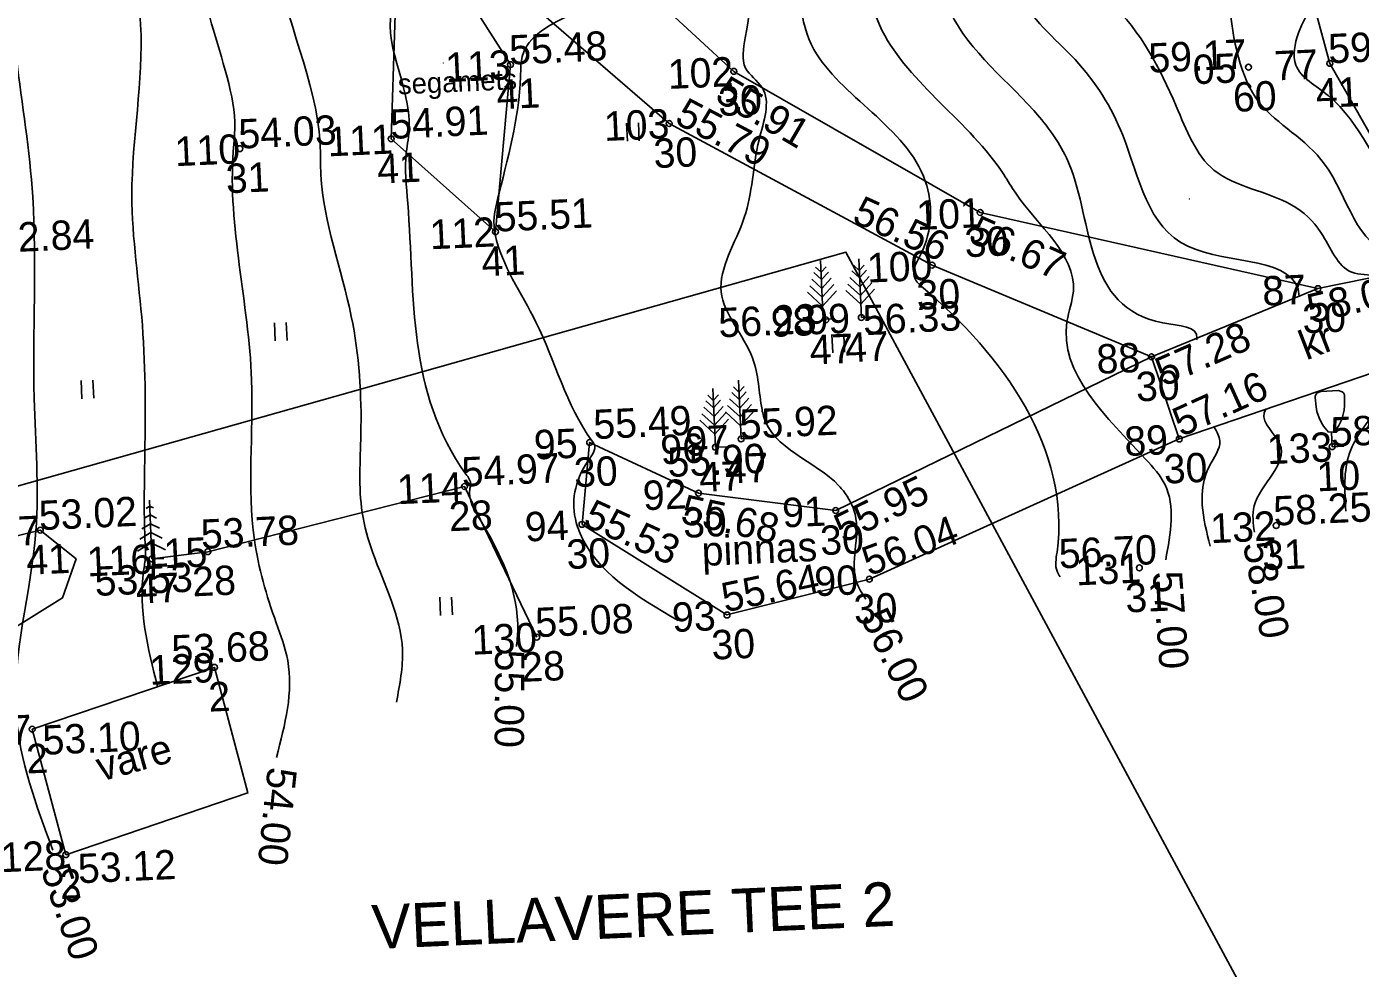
# Model space of a CAD drawing. Extents: x 641404 to 641608, y 6457581 to 6457733.
# Drawn here: x 641456.27 to 641501.72, y 6457632.04 to 6457664.11 of the extents above; entities that cross this region are included whole.
import ezdxf

# ---------------------------------------------------------------- set-up
doc = ezdxf.new("R2010")
doc.units = 0
for name, color, linetype in [('Level 10', 7, 'Continuous'), ('Level 28', 7, 'Continuous'), ('Level 30', 7, 'Continuous'), ('Level 31', 7, 'Continuous'), ('Level 33', 7, 'Continuous'), ('Level 40', 7, 'Continuous'), ('Level 41', 7, 'Continuous'), ('Level 47', 7, 'Continuous'), ('Level 48', 7, 'Continuous'), ('Level 49', 7, 'Continuous'), ('Level 50', 7, 'Continuous'), ('Level 57', 7, 'Continuous'), ('Level 58', 7, 'Continuous'), ('RDT', 7, 'Continuous')]:
    doc.layers.add(name, color=color, linetype=linetype)

# ---------------------------------------------------------------- blocks, each defined once
blk = doc.blocks.new('VMETS')
at = {"layer": 'RDT'}
blk.add_circle((0, 0), 0.311, dxfattribs=at)

msp = doc.modelspace()

# ---------------------------------------------------------------- linework, layer by layer
at = {"layer": 'Level 10'}
for p, q in [((641483.349, 6457655.743), (641483.16, 6457655.916)), ((641483.42, 6457654.145), (641483.331, 6457656.143)), ((641483.349, 6457655.743), (641483.522, 6457655.932)), ((641484.647, 6457655.801), (641484.458, 6457655.974)), ((641484.719, 6457654.203), (641484.63, 6457656.201)), ((641484.647, 6457655.801), (641484.82, 6457655.99)), ((641483.373, 6457655.194), (641483.029, 6457655.508)), ((641483.36, 6457655.493), (641483.101, 6457655.731)), ((641483.36, 6457655.493), (641483.597, 6457655.753)), ((641483.373, 6457655.194), (641483.688, 6457655.538)), ((641484.672, 6457655.252), (641484.328, 6457655.566)), ((641484.659, 6457655.551), (641484.399, 6457655.789)), ((641484.659, 6457655.551), (641484.896, 6457655.811)), ((641484.672, 6457655.252), (641484.987, 6457655.596)), ((641483.4, 6457654.594), (641482.887, 6457655.064)), ((641483.387, 6457654.894), (641482.958, 6457655.286)), ((641483.387, 6457654.894), (641483.779, 6457655.323)), ((641483.4, 6457654.594), (641483.87, 6457655.108)), ((641484.699, 6457654.652), (641484.186, 6457655.122)), ((641484.685, 6457654.952), (641484.257, 6457655.344)), ((641484.685, 6457654.952), (641485.077, 6457655.381)), ((641484.699, 6457654.652), (641485.168, 6457655.166)), ((641483.82, 6457654.163), (641483.42, 6457654.145)), ((641485.119, 6457654.221), (641484.719, 6457654.203)), ((641479.744, 6457649.783), (641479.654, 6457651.781)), ((641480.548, 6457651.665), (641480.359, 6457651.838)), ((641480.62, 6457650.067), (641480.53, 6457652.064)), ((641480.548, 6457651.665), (641480.721, 6457651.854)), ((641479.683, 6457651.131), (641479.424, 6457651.369)), ((641479.672, 6457651.381), (641479.483, 6457651.554)), ((641479.672, 6457651.381), (641479.845, 6457651.57)), ((641479.683, 6457651.131), (641479.921, 6457651.391)), ((641480.573, 6457651.115), (641480.229, 6457651.43)), ((641480.559, 6457651.415), (641480.3, 6457651.652)), ((641480.559, 6457651.415), (641480.797, 6457651.675)), ((641480.573, 6457651.115), (641480.888, 6457651.459)), ((641500.378, 6457651.688), (641500.977, 6457651.715)), ((641479.71, 6457650.532), (641479.281, 6457650.924)), ((641479.697, 6457650.832), (641479.353, 6457651.146)), ((641479.697, 6457650.832), (641480.011, 6457651.176)), ((641479.71, 6457650.532), (641480.102, 6457650.961)), ((641480.6, 6457650.516), (641480.086, 6457650.985)), ((641480.586, 6457650.816), (641480.158, 6457651.208)), ((641480.586, 6457650.816), (641480.978, 6457651.244)), ((641480.6, 6457650.516), (641481.069, 6457651.029)), ((641479.724, 6457650.232), (641479.21, 6457650.702)), ((641479.724, 6457650.232), (641480.193, 6457650.746)), ((641481.019, 6457650.084), (641480.62, 6457650.067)), ((641500.64, 6457650.298), (641500.84, 6457650.307)), ((641500.763, 6457649.803), (641500.74, 6457650.303)), ((641480.143, 6457649.801), (641479.744, 6457649.783)), ((641500.763, 6457649.803), (641501.162, 6457649.821)), ((641460.462, 6457647.779), (641460.34, 6457647.703)), ((641460.543, 6457645.981), (641460.453, 6457647.979)), ((641460.462, 6457647.779), (641460.591, 6457647.715)), ((641460.476, 6457647.479), (641460.269, 6457647.352)), ((641460.476, 6457647.479), (641460.693, 6457647.371)), ((641460.503, 6457646.88), (641460.129, 6457646.65)), ((641460.489, 6457647.18), (641460.199, 6457647.001)), ((641460.489, 6457647.18), (641460.794, 6457647.028)), ((641460.503, 6457646.88), (641460.896, 6457646.684)), ((641460.518, 6457646.53), (641460.055, 6457646.245)), ((641460.518, 6457646.53), (641461.005, 6457646.288)), ((641460.942, 6457645.999), (641460.543, 6457645.981))]:
    msp.add_line(p, q, dxfattribs=at)
for points in [[(641500.64, 6457650.298), (641500.473, 6457650.504), (641500.403, 6457650.613), (641500.318, 6457650.784), (641500.247, 6457651.007), (641500.217, 6457651.161), (641500.187, 6457651.479), (641500.187, 6457651.521), (641500.214, 6457651.593), (641500.252, 6457651.632), (641500.378, 6457651.688)], [(641500.84, 6457650.307), (641500.989, 6457650.527), (641501.048, 6457650.642), (641501.118, 6457650.82), (641501.169, 6457651.048), (641501.185, 6457651.205), (641501.186, 6457651.524), (641501.182, 6457651.565), (641501.149, 6457651.635), (641501.108, 6457651.671), (641500.977, 6457651.715)]]:
    msp.add_lwpolyline(points, dxfattribs=at)
at = {"layer": 'Level 28'}
msp.add_lwpolyline([(641460.543, 6457645.981), (641462.445, 6457646.226), (641471.192, 6457648.445), (641473.657, 6457643.314)], dxfattribs=at)
at = {"layer": 'Level 30'}
for points in [[(641500.28, 6457655.186), (641488.767, 6457657.779), (641480.37, 6457662.588), (641470.594, 6457671.601), (641465.568, 6457677.557), (641462.481, 6457675.365), (641468.962, 6457668.773), (641478.166, 6457660.813), (641487.131, 6457655.989), (641494.605, 6457652.866)], [(641523.005, 6457651.908), (641514.831, 6457654.769), (641510.606, 6457654.714), (641504.537, 6457653.139), (641495.554, 6457650.065), (641494.605, 6457652.866), (641500.28, 6457655.186), (641503.58, 6457655.865), (641509.487, 6457657.018), (641516.022, 6457658.621)], [(641495.554, 6457650.065), (641484.992, 6457645.292), (641480.139, 6457644.071), (641475.199, 6457647.156), (641475.458, 6457649.948), (641479.171, 6457648.22), (641483.845, 6457647.63), (641494.605, 6457652.866)]]:
    msp.add_lwpolyline(points, dxfattribs=at)
at = {"layer": 'Level 31'}
for centre in [(641472.764, 6457662.817), (641480.37, 6457662.588), (641497.912, 6457662.729), (641500.687, 6457662.859), (641478.166, 6457660.813), (641463.538, 6457659.955), (641468.694, 6457660.287), (641488.767, 6457657.779), (641472.253, 6457657.126), (641487.131, 6457655.989), (641500.28, 6457655.186), (641483.51, 6457654.121), (641484.719, 6457654.203), (641494.605, 6457652.866), (641475.458, 6457649.948), (641480.62, 6457650.067), (641495.554, 6457650.065), (641479.744, 6457649.783), (641500.763, 6457649.803), (641471.192, 6457648.445), (641479.171, 6457648.22), (641483.845, 6457647.63), (641475.199, 6457647.156), (641456.738, 6457646.96), (641498.856, 6457647.115), (641462.445, 6457646.226), (641460.543, 6457645.981), (641494.194, 6457645.674), (641484.992, 6457645.292), (641480.139, 6457644.071), (641473.657, 6457643.314), (641462.673, 6457642.286), (641456.463, 6457640.179), (641457.605, 6457635.905)]:
    msp.add_circle(centre, 0.1, dxfattribs=at)
at = {"layer": 'Level 33'}
msp.add_lwpolyline([(641457.605, 6457635.905), (641456.463, 6457640.179), (641462.673, 6457642.286), (641463.815, 6457638.012), (641457.605, 6457635.905)], dxfattribs=at)
at = {"layer": 'Level 40'}
msp.add_lwpolyline([(641446.236, 6457628.932), (641449.43, 6457646.615), (641484.192, 6457656.429), (641497.765, 6457631.239)], dxfattribs=at)
at = {"layer": 'Level 41'}
for p, q in [((641476.718, 6457660.823), (641476.746, 6457660.204)), ((641477.124, 6457660.83), (641477.151, 6457660.222)), ((641464.714, 6457654.023), (641464.742, 6457653.403)), ((641465.119, 6457654.03), (641465.147, 6457653.421)), ((641483.717, 6457653.621), (641483.744, 6457653.002)), ((641484.122, 6457653.628), (641484.15, 6457653.02)), ((641458.126, 6457652.058), (641458.154, 6457651.438)), ((641458.531, 6457652.065), (641458.559, 6457651.456)), ((641470.348, 6457644.672), (641470.376, 6457644.052)), ((641470.754, 6457644.679), (641470.781, 6457644.07))]:
    msp.add_line(p, q, dxfattribs=at)
for points in [[(641496.713, 6457684.334), (641497.738, 6457673.699), (641500.687, 6457662.859), (641504.565, 6457656.057)], [(641423.926, 6457675.704), (641428.557, 6457666.133), (641431.632, 6457660.744), (641436.118, 6457658.197), (641441.431, 6457658.193), (641443.65, 6457657.166), (641445.37, 6457654.493), (641447.699, 6457646.208), (641450.599, 6457645.453), (641456.738, 6457646.96), (641457.959, 6457645.982), (641457.496, 6457644.654), (641454.494, 6457642.794), (641452.912, 6457640.736), (641452.045, 6457637.91)]]:
    msp.add_lwpolyline(points, dxfattribs=at)
msp.add_lwpolyline([(641468.962, 6457668.773), (641472.764, 6457662.817), (641472.253, 6457657.126), (641468.694, 6457660.287)], close=True, dxfattribs=at)
at = {"layer": 'Level 47'}
for points in [[(641467.823, 6457692.062), (641467.616, 6457688.56), (641468.362, 6457685.792), (641469.574, 6457684.322), (641472.606, 6457681.857), (641474.056, 6457679.63), (641475.416, 6457678.709), (641476.234, 6457678.632), (641476.222, 6457675.78), (641479.289, 6457672.026), (641480.762, 6457663.734), (641480.775, 6457662.698), (641481.338, 6457662.034), (641481.234, 6457660.257), (641480.728, 6457657.604), (641479.944, 6457655.073), (641481.007, 6457652.825), (641481.333, 6457651.068), (641481.384, 6457650.837), (641483.956, 6457648.469), (641484.106, 6457648.294), (641484.504, 6457647.505), (641484.508, 6457646.278), (641484.558, 6457645.183), (641484.868, 6457644.61)], [(641469.878, 6457691.013), (641469.834, 6457689.421), (641470.767, 6457685.958), (641471.068, 6457685.592), (641471.825, 6457684.978), (641474.461, 6457680.924), (641476.938, 6457679.247), (641478.426, 6457679.109), (641478.419, 6457677.412), (641482.683, 6457672.192), (641483.015, 6457670.318), (641483.104, 6457663.335), (641486.898, 6457658.85), (641486.754, 6457656.38), (641486.511, 6457655.669), (641486.538, 6457655.551), (641486.827, 6457655.214), (641491.387, 6457646.205), (641491.388, 6457645.558), (641491.491, 6457645.366)], [(641465.554, 6457690.322), (641465.399, 6457687.699), (641465.934, 6457685.712), (641468.079, 6457683.052), (641473.388, 6457678.737), (641473.649, 6457678.335), (641473.895, 6457678.169), (641474.042, 6457678.156), (641474.025, 6457674.149), (641475.895, 6457671.86), (641476.988, 6457665.705), (641473.116, 6457662.807), (641473.114, 6457662.687), (641472.371, 6457658.439), (641472.217, 6457657.158), (641472.241, 6457657.028), (641473.627, 6457654.05), (641475.545, 6457649.993), (641475.62, 6457649.873), (641475.399, 6457649.31), (641475.003, 6457647.22), (641475.104, 6457646.922), (641478.477, 6457643.877)], [(641483.04, 6457689.786), (641483.043, 6457689.745), (641483.971, 6457687.2), (641483.524, 6457686.218), (641482.67, 6457684.275), (641483.057, 6457679.534), (641485.823, 6457675.149), (641487.732, 6457672.661), (641487.694, 6457669.959), (641487.761, 6457664.607), (641490.787, 6457661.031), (641491.803, 6457659.423), (641494.991, 6457654.02), (641496.155, 6457653.5), (641496.144, 6457653.44)], [(641488.895, 6457688.927), (641488.837, 6457688.854), (641488.161, 6457687.371), (641485.522, 6457681.365), (641485.713, 6457679.021), (641487.08, 6457676.853), (641490.107, 6457672.908), (641490.048, 6457668.624), (641490.09, 6457665.244), (641492.001, 6457662.986), (641493.627, 6457660.41), (641495.864, 6457656.622), (641499.645, 6457654.926), (641499.646, 6457654.906)], [(641463.284, 6457688.581), (641463.181, 6457686.837), (641463.553, 6457685.458), (641466.585, 6457681.782), (641470.557, 6457678.554), (641471.101, 6457677.899), (641471.836, 6457674.302), (641471.828, 6457672.518), (641472.501, 6457671.694), (641472.895, 6457669.48), (641471.395, 6457668.358), (641470.341, 6457666.614), (641468.792, 6457664.82), (641469.313, 6457660.671), (641469.211, 6457659.827), (641469.26, 6457658.098), (641471.243, 6457648.869), (641471.405, 6457648.52), (641471.38, 6457648.384), (641471.769, 6457647.242), (641472.991, 6457643.252), (641472.961, 6457642.994)], [(641460.994, 6457686.769), (641460.952, 6457685.927), (641461.144, 6457685.215), (641465.089, 6457680.511), (641466.705, 6457679.199), (641467.946, 6457677.704), (641468.747, 6457673.789), (641468.773, 6457672.445), (641468.645, 6457670.615), (641467.344, 6457668.428), (641464.753, 6457666.832), (641464.773, 6457666.523), (641466.271, 6457660.131), (641466.301, 6457659.058), (641467.337, 6457654.243), (641467.662, 6457650.212), (641467.708, 6457647.561), (641468.069, 6457646.187), (641469.08, 6457642.886), (641468.873, 6457641.106)], [(641502.382, 6457655.576), (641502.297, 6457655.601), (641501.435, 6457655.744), (641500.382, 6457657.095), (641499.386, 6457658.035), (641496.736, 6457659.223), (641495.452, 6457661.398), (641493.215, 6457664.94), (641492.419, 6457665.88), (641492.402, 6457667.288), (641492.483, 6457673.154), (641488.404, 6457678.471), (641488.482, 6457678.621), (641492.566, 6457687.019), (641493.126, 6457687.143)], [(641458.728, 6457685.091), (641458.892, 6457684.834), (641463.464, 6457678.02), (641464.57, 6457676.848), (641464.617, 6457674.374), (641464.195, 6457668.363), (641463.782, 6457667.668), (641462.958, 6457667.161), (641463.363, 6457660.869), (641463.311, 6457659.857), (641463.938, 6457652.076), (641464.032, 6457646.629), (641464.775, 6457643.805), (641465.169, 6457642.52), (641464.784, 6457639.22)], [(641454.609, 6457684.213), (641456.23, 6457681.219), (641459.638, 6457675.987), (641460.317, 6457673.862), (641459.87, 6457667.464), (641460.157, 6457664.179), (641459.858, 6457658.373), (641460.216, 6457653.94), (641460.295, 6457649.283), (641460.31, 6457646.501), (641460.317, 6457646.039), (641460.257, 6457645.575), (641460.732, 6457641.627)], [(641496.856, 6457684.132), (641496.524, 6457683.796), (641496.272, 6457683.276), (641492.623, 6457676.314), (641494.858, 6457673.4), (641494.779, 6457667.741), (641496.878, 6457668.159), (641498.628, 6457667.439), (641497.346, 6457666.121), (641497.242, 6457664.908), (641498.292, 6457661.517), (641500.505, 6457659.429), (641502.848, 6457656.427), (641503.743, 6457656.278), (641504.054, 6457655.919)], [(641450.503, 6457683.312), (641453.719, 6457677.372), (641453.786, 6457677.269), (641455.866, 6457670.77), (641455.654, 6457667.747), (641456.478, 6457658.31), (641456.528, 6457651.444), (641456.587, 6457646.924), (641455.916, 6457640.67), (641457.167, 6457636.063)], [(641479.617, 6457679.688), (641479.623, 6457679.678), (641480.618, 6457679.584), (641480.616, 6457679.044), (641482.452, 6457676.796), (641484.565, 6457673.446), (641485.356, 6457672.415), (641485.341, 6457671.295), (641485.433, 6457663.972), (641489.572, 6457659.076), (641489.978, 6457658.435), (641491.944, 6457655.105), (641491.727, 6457654.068), (641494.405, 6457649.383), (641495.071, 6457648.506), (641495.09, 6457645.95)], [(641510.724, 6457657.261), (641510.677, 6457657.31), (641510.256, 6457657.93), (641507.818, 6457658.126), (641503.164, 6457658.514), (641500.629, 6457661.763), (641499.525, 6457662.804), (641499.62, 6457663.902), (641505.173, 6457669.614), (641497.587, 6457672.729), (641497.22, 6457672.657), (641497.233, 6457673.646), (641496.843, 6457674.156), (641497.562, 6457675.528), (641498.144, 6457675.309), (641499.215, 6457675.281), (641503.978, 6457675.361)], [(641501.231, 6457647.609), (641501.355, 6457649.58), (641502.48, 6457651.322), (641503.368, 6457652.777)], [(641498.512, 6457651.098), (641498.451, 6457650.953), (641498.984, 6457649.893), (641498.108, 6457647.783), (641498.114, 6457646.886)], [(641496.746, 6457650.467), (641496.935, 6457649.997), (641496.582, 6457649.147), (641496.602, 6457646.419)]]:
    msp.add_spline(points, degree=3, dxfattribs=at)
at = {"layer": 'Level 50'}
for centre in [(641472.764, 6457662.817), (641480.37, 6457662.588), (641497.912, 6457662.729), (641500.687, 6457662.859), (641478.166, 6457660.813), (641463.538, 6457659.955), (641468.694, 6457660.287), (641488.767, 6457657.779), (641472.253, 6457657.126), (641487.131, 6457655.989), (641500.28, 6457655.186), (641483.51, 6457654.121), (641484.719, 6457654.203), (641494.605, 6457652.866), (641475.458, 6457649.948), (641480.62, 6457650.067), (641495.554, 6457650.065), (641479.744, 6457649.783), (641500.763, 6457649.803), (641471.192, 6457648.445), (641479.171, 6457648.22), (641483.845, 6457647.63), (641475.199, 6457647.156), (641456.738, 6457646.96), (641498.856, 6457647.115), (641462.445, 6457646.226), (641460.543, 6457645.981), (641494.194, 6457645.674), (641484.992, 6457645.292), (641480.139, 6457644.071), (641473.657, 6457643.314), (641462.673, 6457642.286), (641456.463, 6457640.179), (641457.605, 6457635.905)]:
    msp.add_circle(centre, 0.1, dxfattribs=at)

# ---------------------------------------------------------------- block references
at = {"layer": 'Level 10', "xscale": 0.0009999009865607718, "yscale": 0.0009999009865607716, "rotation": 2.563949633112373}
for p in [(641470.472, 6457662.877), (641495.902, 6457658.243)]:
    msp.add_blockref('VMETS', p, dxfattribs=at)

# ---------------------------------------------------------------- texts
at = {"layer": 'Level 31'}
for s, rotation, p in [('55.48', 2.5639, (641472.736, 6457662.815)), ('59.17', 2.5639, (641494.524, 6457662.539)), ('59.74', 2.5639, (641500.652, 6457662.858)), ('55.91', 329.658, (641479.68, 6457661.619)), ('54.91', 2.5639, (641468.684, 6457660.286)), ('55.79', 332.3644, (641478.311, 6457660.841)), ('54.03', 2.5639, (641463.51, 6457659.954)), ('55.51', 2.5639, (641472.243, 6457657.125)), ('56.56', 335.6782, (641484.359, 6457657.467)), ('56.67', 336.1755, (641488.316, 6457656.806)), ('52.84', 2.5639, (641455.25, 6457656.406)), ('58.09', 13.1499, (641500.046, 6457653.992)), ('56.23', 2.5639, (641479.868, 6457653.524)), ('56.33', 2.5639, (641484.794, 6457653.619)), ('57.28', 23.7028, (641495.022, 6457651.835)), ('57.16', 24.3679, (641495.624, 6457650.124)), ('55.49', 2.5639, (641475.607, 6457650.059)), ('55.92', 2.5639, (641480.592, 6457650.065)), ('58.43', 2.5639, (641500.735, 6457649.802)), ('54.97', 2.5639, (641471.117, 6457648.442)), ('55.90', 2.5639, (641478.133, 6457648.768)), ('55.95', 25.941, (641484.112, 6457646.506)), ('55.68', 347.7508, (641478.516, 6457647.21)), ('58.25', 2.5639, (641498.781, 6457647.112)), ('53.02', 2.5639, (641456.71, 6457646.959)), ('55.53', 335.3723, (641475.186, 6457647.137)), ('53.78', 2.5639, (641462.229, 6457646.321)), ('56.04', 20.4215, (641484.98, 6457645.385)), ('56.70', 2.5639, (641491.468, 6457645.656)), ('53.53', 2.5639, (641458.609, 6457644.717)), ('55.64', 12.0106, (641480.075, 6457644.156)), ('55.08', 2.5639, (641473.628, 6457643.313)), ('53.68', 2.5639, (641461.228, 6457642.378)), ('53.10', 2.5639, (641456.835, 6457639.306)), ('53.12', 2.5639, (641458.04, 6457634.93))]:
    msp.add_text(s, height=0.9999, rotation=rotation, dxfattribs=at).set_placement(p)
at = {"layer": 'Level 33'}
msp.add_text('vare', height=0.9999, rotation=15.5584, dxfattribs=at).set_placement((641458.805, 6457638.39))
at = {"layer": 'Level 40'}
msp.add_text('VELLAVERE TEE 2', height=1.49985, rotation=2.5639, dxfattribs=at).set_placement((641468.07, 6457632.689))
at = {"layer": 'Level 47'}
for s, rotation, p in [('58.00', 280.8338, (641497.718, 6457646.482)), ('57.00', 274.1382, (641494.646, 6457645.53)), ('56.00', 296.5522, (641484.673, 6457643.976)), ('55.00', 269.648, (641472.238, 6457642.892)), ('54.00', 264.0647, (641464.493, 6457638.916)), ('53.00', 288.5688, (641456.749, 6457635.39))]:
    msp.add_text(s, height=0.9999, rotation=rotation, dxfattribs=at).set_placement(p)
at = {"layer": 'Level 48'}
for s, p in [('113', (641470.564, 6457662.218)), ('05', (641496.036, 6457662.145)), ('77', (641498.811, 6457662.275)), ('102', (641478.145, 6457661.987)), ('103', (641475.966, 6457660.214)), ('110', (641461.338, 6457659.356)), ('111', (641466.544, 6457659.69)), ('101', (641486.616, 6457657.182)), ('112', (641470.028, 6457656.526)), ('100', (641484.931, 6457655.39)), ('87', (641498.404, 6457654.602)), ('98', (641481.659, 6457653.538)), ('99', (641482.868, 6457653.62)), ('88', (641492.754, 6457652.283)), ('95', (641473.582, 6457649.363)), ('97', (641478.744, 6457649.482)), ('89', (641493.704, 6457649.482)), ('96', (641477.893, 6457649.199)), ('133', (641498.563, 6457649.204)), ('114', (641468.917, 6457647.843)), ('92', (641477.295, 6457647.636)), ('91', (641482.044, 6457647.049)), ('117', (641454.513, 6457646.36)), ('94', (641473.273, 6457646.57)), ('132', (641496.631, 6457646.515)), ('116', (641458.343, 6457645.382)), ('115', (641460.22, 6457645.626)), ('131', (641492.044, 6457645.077)), ('90', (641483.141, 6457644.708)), ('93', (641478.289, 6457643.488)), ('130', (641471.456, 6457642.715)), ('129', (641460.473, 6457641.687)), ('127', (641454.238, 6457639.579)), ('128', (641455.405, 6457635.306))]:
    msp.add_text(s, height=0.9999, rotation=2.5639, dxfattribs=at).set_placement(p)
at = {"layer": 'Level 49'}
for s, height, p in [('41', 0.9999, (641472.307, 6457661.295)), ('60', 0.9999, (641497.405, 6457661.205)), ('41', 0.9999, (641500.23, 6457661.338)), ('30', 0.9999, (641479.863, 6457661.063)), ('30', 0.9999, (641477.659, 6457659.289)), ('41', 0.9999, (641468.237, 6457658.765)), ('31', 0.9999, (641463.081, 6457658.434)), ('30', 0.9999, (641488.259, 6457656.255)), ('41', 0.9999, (641471.796, 6457655.604)), ('30', 0.9999, (641486.624, 6457654.465)), ('30', 0.9999, (641499.772, 6457653.662)), ('47', 0.9999, (641482.978, 6457652.596)), ('47', 0.9999, (641484.187, 6457652.678)), ('30', 0.9999, (641494.098, 6457651.342)), ('47', 0.9999, (641480.088, 6457648.541)), ('30', 0.9999, (641495.047, 6457648.541)), ('30', 0.9999, (641474.95, 6457648.424)), ('47', 0.9999, (641479.211, 6457648.258)), ('10', 0.9999, (641500.255, 6457648.279)), ('28', 0.9999, (641470.684, 6457646.921)), ('30', 0.9999, (641478.664, 6457646.696)), ('30', 0.9999, (641483.337, 6457646.106)), ('41', 0.9999, (641456.281, 6457645.438)), ('30', 0.9999, (641474.691, 6457645.632)), ('31', 0.9999, (641498.399, 6457645.593)), ('47', 0.9999, (641460.011, 6457644.456)), ('28', 0.9999, (641461.938, 6457644.702)), ('31', 0.9999, (641493.737, 6457644.152)), ('30', 0.9999, (641484.484, 6457643.768)), ('30', 0.9999, (641479.632, 6457642.547)), ('28', 0.9999, (641473.149, 6457641.79)), ('2', 1, (641462.49, 6457640.776)), ('2', 1, (641456.281, 6457638.669)), ('2', 1, (641457.423, 6457634.395))]:
    msp.add_text(s, height=height, rotation=2.5639, dxfattribs=at).set_placement(p)
at = {"layer": 'Level 57'}
msp.add_text('segamets', height=0.6999, rotation=2.5639, dxfattribs=at).set_placement((641468.938, 6457661.8))
at = {"layer": 'Level 58'}
for s, rotation, p in [('kr', 21.2239, (641499.881, 6457652.737)), ('pinnas', 2.5639, (641479.297, 6457645.738))]:
    msp.add_text(s, height=0.9999, rotation=rotation, dxfattribs=at).set_placement(p)

doc.saveas('drawing.dxf')
